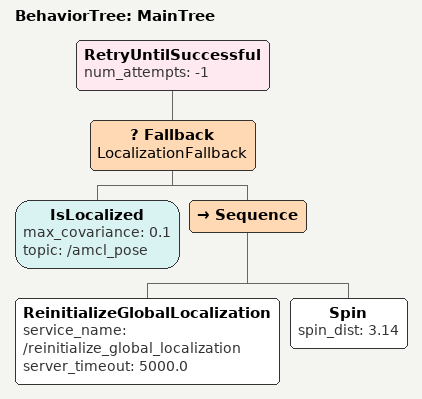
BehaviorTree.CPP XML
<root main_tree_to_execute="MainTree">
  <BehaviorTree ID="MainTree">

    <RetryUntilSuccessful num_attempts="-1">

      <Fallback name="LocalizationFallback">

        <!-- Exit condition -->
        <IsLocalized
          max_covariance="0.1"
          topic="/amcl_pose"/>

        <!-- Localization attempt -->
        <Sequence>

          <ReinitializeGlobalLocalization
            service_name="/reinitialize_global_localization"
            server_timeout="5000.0"/>

          <Spin spin_dist="3.14"/>

        </Sequence>

      </Fallback>

    </RetryUntilSuccessful>

  </BehaviorTree>
</root>
